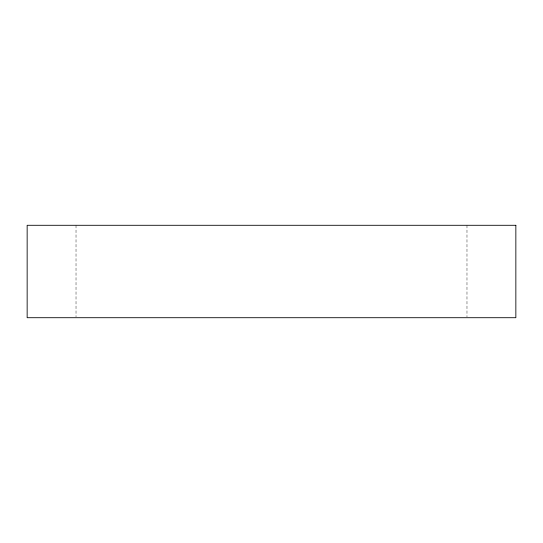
<?xml version="1.0" encoding="UTF-8"?>
<svg xmlns="http://www.w3.org/2000/svg" width="543" height="543" viewBox="0 0 543 543"><rect width="100%" height="100%" fill="white"/><g stroke="black" fill="none" stroke-linecap="round" stroke-linejoin="round"><path stroke-width="0.41" stroke-dasharray="2.71 2.04" d="M466.98 225.291L466.98 316.861M76.02 225.291L76.02 316.861"/><path stroke-width="0.81" d="M515.85 225.291L27.15 225.291L27.15 317.709L515.85 317.709L515.85 225.291"/></g></svg>
